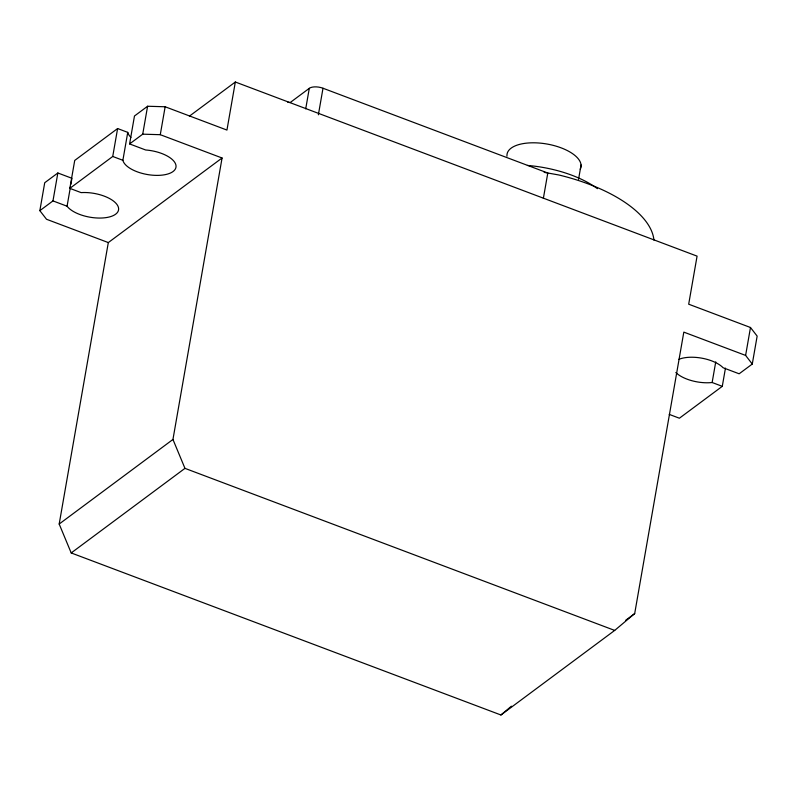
<?xml version="1.0" encoding="UTF-8"?>
<svg xmlns="http://www.w3.org/2000/svg" width="797" height="797" viewBox="0 0 797 797"><rect width="100%" height="100%" fill="white"/><g stroke="black" fill="none" stroke-linecap="round" stroke-linejoin="round"><path stroke-width="1.2" d="M39.85 210.657L52.971 200.904L67.068 206.214A26.988 12.085 9.9 0 0 101.956 218.009A26.988 12.085 9.9 0 0 116.521 203.922A26.988 12.085 9.9 0 0 81.125 192.615L69.847 188.361L112.736 156.471L122.877 160.297A26.988 12.085 9.9 0 0 152.596 175.201A26.988 12.085 9.9 0 0 175.818 164.69A26.988 12.085 9.9 0 0 145.652 149.985L129.602 143.928L142.723 134.175L160.277 134.693L222.074 157.995L108.312 242.577L46.515 219.265L39.85 210.657L44.722 182.732L57.852 172.979L71.939 178.289L70.883 184.356M52.971 200.904L57.852 172.979M69.847 188.361L74.719 160.436L117.607 128.546L127.749 132.372A26.988 12.085 9.9 0 0 130.937 137.383M67.068 206.214L70.465 186.787M112.736 156.471L117.607 128.546M678.855 359.337A26.988 12.085 9.9 0 1 723.098 367.736L739.148 373.793L752.278 364.04L745.613 355.422L683.816 332.12L634.691 613.58L614.696 630.417L500.934 714.989L71.202 552.939L59.187 524.037L108.312 242.577M122.877 160.297L127.749 132.372M129.602 143.928L134.474 116.003L147.594 106.25L165.148 106.768L226.946 130.07L235.334 82.011L697.076 256.136L688.688 304.195L750.485 327.497L757.15 336.105L752.278 364.04M142.723 134.175L147.594 106.25M160.277 134.693L165.148 106.768M614.696 630.417L184.964 468.357L172.949 439.456L222.074 157.995M305.719 108.84L309.296 88.328A10.291 4.603 9.9 0 1 323.004 88.238L547.798 173.009L543.365 198.353M318.372 114.798L323.004 88.238M578.552 179.315L581.063 164.949M725.459 368.124L722.281 386.336L712.139 382.51L715.746 361.868M745.613 355.422L750.485 327.497M500.934 714.989L511.405 706.172M189.427 116.133L235.334 82.011M309.296 88.328L290.178 102.544A68.98 30.884 9.9 0 0 287.797 102.275M59.187 524.037L172.949 439.456M71.202 552.939L184.964 468.357M722.281 386.336L679.393 418.216L669.241 414.39M625.715 620.255L634.691 613.58M544.172 172.361L558.856 174.981A122.848 55.003 9.9 0 1 653.919 240.066M506.982 156.172A37.519 16.797 9.9 0 1 547.23 144.068A37.519 16.797 9.9 0 1 580.216 169.253M527.395 165.437A76.781 34.381 9.9 0 1 597.401 188.66M712.139 382.51A26.988 12.085 9.9 0 1 675.826 372.508"/></g></svg>
